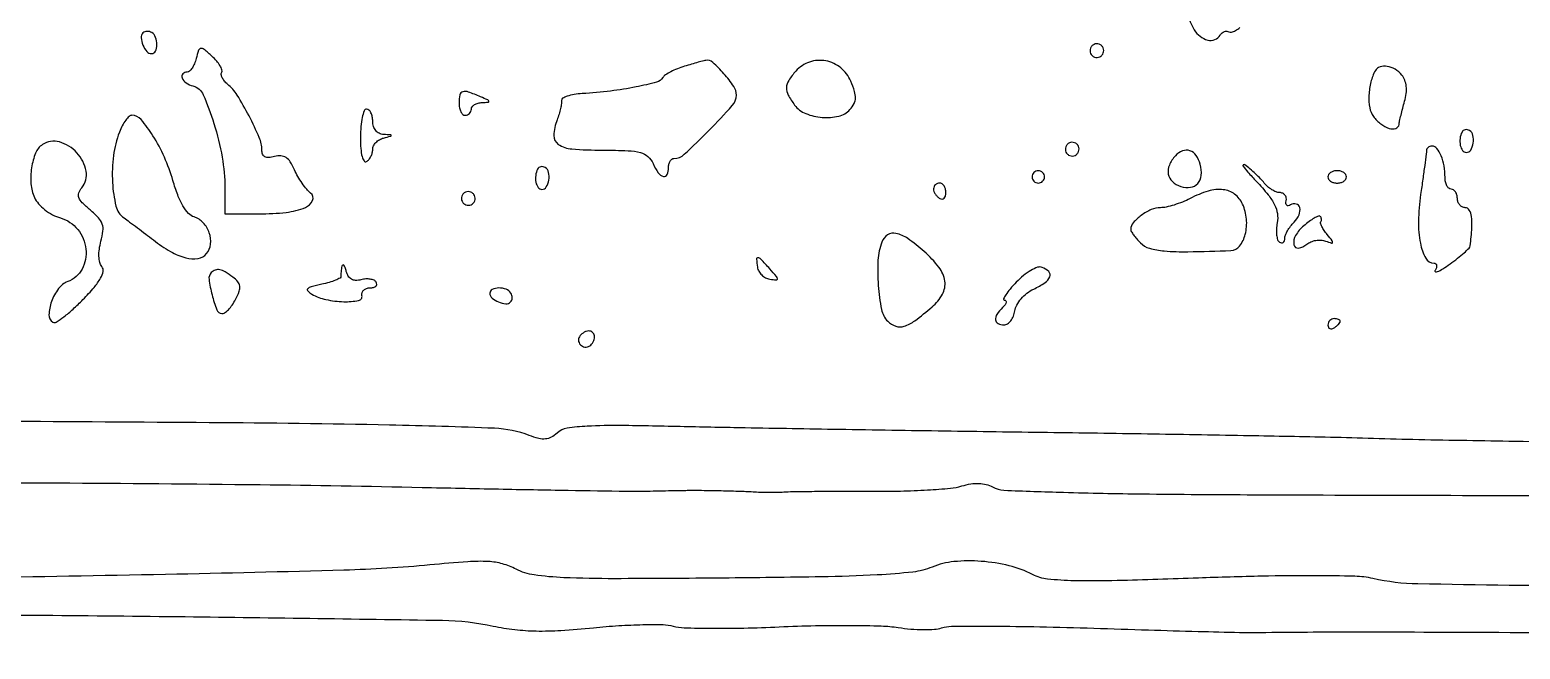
# Model space of a CAD drawing. Extents: x 0 to 5034, y 0 to 2560.
# Drawn here: x 666.3 to 908.2, y 2292.4 to 2392.9 of the extents above; entities that cross this region are included whole.
import ezdxf

# ---------------------------------------------------------------- set-up
doc = ezdxf.new("R2010")
doc.units = 0

msp = doc.modelspace()

# ---------------------------------------------------------------- linework, layer by layer
for points in [[(854.038763, 2396.556348, 0.108291), (855.304837, 2392.853381, 0.193542), (857.491394, 2391.214317, 0.330867), (859.510081, 2392.016312, -0.076912), (859.810124, 2392.367448, -0.089777), (860.187881, 2392.589343, -0.100767), (860.583032, 2392.649538, -0.126644), (860.935451, 2392.539893, 0.209457), (861.359113, 2392.479918, 0.058152), (861.994517, 2392.739981, 0.048132), (862.716313, 2393.234689, 0.034562)], [(924.859381, 2325.779629, -0.000597), (906.36875, 2326.073515, -0.000512), (890.785275, 2326.355775, -0.003961), (883.5, 2326.552933, 0.00359), (876.538999, 2326.746484, 0.000611), (863.275, 2327.00379, 0.000667), (847.69409, 2327.266213, 0.000594), (831.5, 2327.498117, -0.000417), (814.794067, 2327.731438, -0.000388), (797.675899, 2327.998074, -0.000386), (782.453912, 2328.258737, -0.00131), (772.524337, 2328.462465, 0.002714), (762.24356, 2328.644511, 0.015676), (756.809275, 2328.540848, 0.027243), (753.524066, 2328.194976, 0.145054), (751.914191, 2327.422344, -0.059413), (750.955762, 2326.742622, -0.103791), (750.027006, 2326.464105, -0.083674), (748.928058, 2326.554922, -0.028485), (747.395832, 2327.039605, 0.080823), (741.754529, 2328.195055, 0.005049), (724.689748, 2328.71796, 0.003534), (695.463323, 2329.111605, 0.000383), (628, 2329.491777, -0.00055)], [(638.655492, 2319.42724, -0.001417), (670.795276, 2319.338354, -0.001436), (703.726527, 2319.059372, -0.002797), (730, 2318.614297, 0.000639), (742.429712, 2318.350073, 0.000854), (753.715625, 2318.143879, 0.000594), (763.182293, 2317.998343, 0.008815), (766.5, 2318.009775, -0.000215), (768.524261, 2318.051571, -0.000242), (770.471875, 2318.090003, -0.000221), (772.12994, 2318.121185, -0.001303), (773, 2318.134894, -0.006253), (775.364347, 2318.13642, -0.002637), (778.540545, 2318.081994, -0.002625), (781.701083, 2317.994557, -0.006624), (784, 2317.888373, 0.009376), (785.138122, 2317.842081, 0.005515), (786.5, 2317.827278, 0.005515), (787.861877, 2317.84252, 0.009376), (789, 2317.889179, -0.012111), (790.557959, 2317.944514, -0.001322), (794.14375, 2317.975482, -0.001618), (798.413461, 2317.987243, -0.001306), (803, 2317.973054, 0.007496), (807.629017, 2318.016038, 0.008712), (812.027822, 2318.199576, 0.007892), (815.736579, 2318.477914, 0.050506), (817.584076, 2318.836328, -0.033154), (819.050704, 2319.173952, -0.048157), (820.375163, 2319.258485, -0.054612), (821.553571, 2319.090477, -0.066872), (822.584076, 2318.673759, 0.120188), (824.425873, 2318.14694, 0.002463), (834.096024, 2317.813743, 0.004672), (846.902338, 2317.555368, 0.001714), (865, 2317.42143, 0.00045), (894.985726, 2317.329291, 0.000408), (925.953471, 2317.287272, 0.000265)], [(921.239823, 2302.533979, -0.001658), (891.603154, 2302.93988, -0.051289), (884.301712, 2303.81658, 0.049046), (881.36222, 2304.182883, 0.005777), (874.762033, 2304.277987, 0.006229), (866.294286, 2304.19667, 0.00346), (855.972344, 2303.897446, -0.002121), (842.814708, 2303.480735, -0.012085), (835.817217, 2303.457998, -0.021188), (831.507125, 2303.731147, -0.093166), (829.077013, 2304.460175, 0.059157), (825.270674, 2305.888868, 0.041611), (820.749033, 2306.608013, 0.042336), (816.309106, 2306.563297, 0.075414), (812.771756, 2305.677994, -0.071804), (809.64718, 2304.872106, -0.014132), (803.857435, 2304.403304, -0.009079), (794.762122, 2304.09052, -0.001897), (778.812102, 2303.892338, -0.00148), (761.235422, 2303.792656, -0.011423), (753.01049, 2303.958265, -0.023759), (748.178882, 2304.396649, -0.086832), (745.26147, 2305.335112, 0.053833), (743.06251, 2306.205488, 0.055048), (740.74501, 2306.577926, 0.030391), (737.43334, 2306.540157, 0.005417), (731.26147, 2306.026699, -0.01635), (717.328347, 2305.173774, -0.002273), (688.393019, 2304.482214, -0.000702), (657.010137, 2303.918979, -0.081145)], [(644.249881, 2297.975334, -0.002486), (690.205828, 2297.646841, -0.000926), (733.324383, 2297.044313, -0.048678), (741.556625, 2296.109225, 0.023766), (745.028287, 2295.538779, 0.024658), (748.495893, 2295.309478, 0.020123), (752.526711, 2295.404283, 0.009025), (757.809234, 2295.837385, -0.009237), (761.914317, 2296.172196, -0.010826), (765.817194, 2296.333298, -0.009841), (769.109051, 2296.333038, -0.063268), (770.752609, 2296.091144, 0.060831), (772.528432, 2295.82097, 0.005745), (776.940019, 2295.74164, 0.007286), (782.22045, 2295.784309, 0.005673), (787.958095, 2295.979458, -0.006149), (793.849607, 2296.174236, -0.006636), (799.596125, 2296.217223, -0.0063), (804.523443, 2296.126598, -0.031458), (807.274066, 2295.867593, 0.018762), (809.294132, 2295.625526, 0.018221), (811.3465, 2295.532479, 0.018474), (813.154204, 2295.583245, 0.061933), (814.315971, 2295.805145, -0.076268), (815.911205, 2296.062905, -0.00244), (822.467817, 2296.083069, -0.004664), (830.220549, 2295.996752, -0.003215), (839, 2295.760598, 0.000675), (847.87324, 2295.476805, 0.000905), (855.91875, 2295.244935, 0.000622), (862.669111, 2295.071028, 0.009543), (865, 2295.058378, -0.003568), (880.397592, 2295.158794, -0.000974), (904.70368, 2295.09649, -0.000885), (934.860189, 2294.907063, -0.000561)]]:
    msp.add_lwpolyline(points, format="xyb")
for points in [[(684.708381, 2392.375048, 0.218914), (684.41633, 2391.585694, 0.079214), (684.701133, 2390.394883, 0.079209), (685.34213, 2389.351599, 0.218838), (686.106989, 2389, 0.288442), (686.733635, 2389.394307, 0.10994), (686.977688, 2390.443632, 0.091719), (686.766543, 2391.649023, 0.166742), (686.13948, 2392.413797, 0.073142), (685.767811, 2392.574254, 0.072274), (685.36413, 2392.621794, 0.077846), (684.991182, 2392.552986, 0.112362)], [(693.340439, 2388.193838, -0.035434), (693.055947, 2387.354009, -0.047238), (692.675773, 2386.64444, -0.055811), (692.262752, 2386.151864, -0.192713), (691.883369, 2386, 0.202043), (691.171232, 2385.699989, 0.301728), (691.049624, 2385.058255, 0.145425), (691.700431, 2384.265904, 0.084843), (692.829442, 2383.754853, -0.23), (694.486442, 2382.336613, -0.027078), (696.230055, 2377.656154, -0.031769), (697.558808, 2372.201441, -0.043885), (698, 2367.184396), (698, 2363), (703.565741, 2363, 0.027781), (707.948962, 2363.243731, 0.068508), (711.06562, 2364.032574, 0.194851), (712.227182, 2365.157961, 0.344652), (711.918025, 2366.381635, -0.054379), (711.281726, 2366.996383, -0.022142), (710.552536, 2367.956191, -0.021595), (709.852902, 2369.066599, -0.02574), (709.295075, 2370.171357, 0.03775), (708.620956, 2371.430401, 0.105678), (707.922516, 2372.139792, 0.13314), (707.099306, 2372.410658, 0.077387), (706.057271, 2372.304726, -0.044778), (705.116515, 2372.146838, -0.137832), (704.489508, 2372.272081, -0.184403), (704.127324, 2372.672747, -0.092837), (704, 2373.352575, 0.101995), (703.583215, 2375.374485, 0.018133), (701.919047, 2378.883536, 0.019269), (699.985503, 2382.279155, 0.080651), (698.445547, 2384.045192, -0.045005), (697.935118, 2384.552846, -0.059647), (697.576895, 2385.100778, -0.073573), (697.413845, 2385.604602, -0.181887), (697.487429, 2385.97966, 0.226707), (697.532008, 2386.391992, 0.051004), (697.22294, 2387.048323, 0.043221), (696.672853, 2387.805311, 0.030118), (695.933489, 2388.560192, 0.010874), (694.616307, 2389.701116, 0.211163), (694.109368, 2389.844618, 0.282289), (693.748187, 2389.546149, 0.018538)], [(838.552786, 2390.08541, 0.099038), (838.401684, 2389.679226, 0.097945), (838.417584, 2389.244476, 0.097945), (838.597789, 2388.848514, 0.099038), (838.91459, 2388.552786, 0.099038), (839.320774, 2388.401684, 0.097945), (839.755524, 2388.417584, 0.097945), (840.151486, 2388.597789, 0.099038), (840.447214, 2388.91459, 0.099038), (840.598316, 2389.320774, 0.097945), (840.582416, 2389.755524, 0.097945), (840.402211, 2390.151486, 0.099038), (840.08541, 2390.447214, 0.099038), (839.679226, 2390.598316, 0.097945), (839.244476, 2390.582416, 0.097945), (838.848514, 2390.402211, 0.099038)], [(772.585233, 2386.956465, 0.022836), (771.425149, 2386.551003, 0.025458), (770.349352, 2386.053957, 0.025958), (769.485548, 2385.541297, 0.107839), (769.066802, 2385.108089, -0.192734), (768.058765, 2384.36315, -0.014913), (764.719909, 2383.596153, -0.018942), (760.59657, 2382.938772, -0.014035), (756, 2382.513989, 0.024301), (754.667895, 2382.363255, 0.039876), (753.566371, 2382.092551, 0.04879), (752.806547, 2381.754882, 0.30923), (752.630199, 2381.394697, -0.075283), (752.62739, 2380.908225, -0.017555), (752.471834, 2380.104431, -0.017716), (752.224875, 2379.182391, -0.01655), (751.908252, 2378.258684, 0.078615), (751.379231, 2375.732274, 0.263903), (752.111957, 2374.277341, 0.129859), (754.301104, 2373.527635, 0.016812), (759.28603, 2373.337852, -0.008098), (763.442678, 2373.252097, -0.055945), (765.456879, 2372.950571, -0.1195), (766.642787, 2372.305413, -0.101542), (767.487128, 2371.152937, 0.043318), (768.336129, 2369.657962, 0.180295), (769.170942, 2369.073286, 0.3724), (769.771473, 2369.369894, 0.100096), (770, 2370.5, -0.055464), (770.063846, 2371.073793, -0.075024), (770.252967, 2371.559375, -0.094432), (770.532608, 2371.885066, -0.169861), (770.861163, 2372, 0.188871), (772.552046, 2372.662345, 0.011418), (776.538417, 2376.524112, 0.01153), (780.340852, 2380.561957, 0.185154), (781, 2382.280932, 0.149519), (780.569289, 2383.689058, 0.03154), (778.981157, 2385.749195, 0.029032), (777.179095, 2387.578702, 0.225411), (776.061439, 2387.914047, 0.026893), (775.704618, 2387.839601, 0.002335), (774.80871, 2387.597302, 0.003067), (773.742515, 2387.296553, 0.002377)], [(790.658437, 2386.175071, 0.039711), (789.495282, 2384.664497, 0.136108), (789.125255, 2383.494254, 0.133903), (789.408082, 2382.28919, 0.037929), (790.461317, 2380.655266, 0.134642), (792.252491, 2379.280201, 0.077078), (794.922411, 2378.646034, 0.078426), (797.607156, 2378.853658, 0.15229), (799.438526, 2379.941427, 0.061014), (800.099276, 2380.885422, 0.115959), (800.33452, 2381.777157, 0.084735), (800.178913, 2382.865418, 0.022122), (799.562543, 2384.526452, 0.12148), (797.938898, 2386.701098, 0.126825), (795.515109, 2387.828526, 0.12875), (792.877133, 2387.635577, 0.127212)], [(884.697275, 2386.25, 0.066723), (883.964095, 2384.403692, 0.050374), (883.650388, 2382.241727, 0.052526), (883.775187, 2380.215747, 0.11887), (884.374, 2378.8116, 0.067428), (885.565216, 2377.593867, 0.089355), (886.935284, 2376.87446, 0.152045), (888.006662, 2376.870708, 0.294662), (888.536078, 2377.5, -0.022814), (888.632404, 2378.05472, -0.00475), (888.854928, 2379.017877, -0.004977), (889.135226, 2380.131841, -0.004682), (889.4432, 2381.262986, 0.039252), (889.698155, 2382.542223, 0.056228), (889.704999, 2383.69762, 0.064459), (889.465623, 2384.696739, 0.082393), (888.989223, 2385.512986, 0.082547), (887.898253, 2386.457083, 0.094926), (886.610769, 2386.940735, 0.118832), (885.454202, 2386.863718, 0.19141)], [(736, 2381, 0.048028), (736.073693, 2380.234582, 0.068025), (736.29375, 2379.5875, 0.088204), (736.618118, 2379.151477, 0.191087), (737, 2379, 0.099038), (737.381638, 2379.076342, 0.097945), (737.70625, 2379.29375, 0.097945), (737.923658, 2379.618362, 0.099038), (738, 2380, -0.16722), (738.13318, 2380.387084, -0.090029), (738.514063, 2380.726896, -0.072474), (739.080593, 2380.969234, -0.054897), (739.75, 2381.070285, 0.011173), (740.721577, 2381.131074, 0.467319), (740.827495, 2381.282091, 0.223503), (740.652006, 2381.489401, 0.005675), (739.5, 2382, 0.016553), (737.515166, 2382.776139, 0.155728), (736.61139, 2382.803872, 0.276689), (736.138724, 2382.299162, 0.053239)], [(720, 2375.440983, 0.016966), (720.062852, 2373.589239, 0.045191), (720.270946, 2372.284665, 0.091154), (720.592706, 2371.583647, 0.397171), (721, 2371.5, 0.084495), (721.38276, 2371.837175, 0.05343), (721.70625, 2372.338236, 0.051892), (721.92586, 2372.916703, 0.064876), (722, 2373.485693, -0.116292), (722.131322, 2374.042681, -0.075478), (722.514063, 2374.58594, -0.069194), (723.081075, 2375.033501, -0.068713), (723.75, 2375.310674, 0.001923), (724.926177, 2375.622879, 0.339035), (725, 2375.719237, 0.392517), (724.923939, 2375.801199, 0.002113), (723.75, 2375.883999, -0.099242), (723.044737, 2376.074658, -0.104863), (722.48325, 2376.520253, -0.097744), (722.123813, 2377.184281, -0.07546), (722, 2378, 0.048028), (721.926307, 2378.765418, 0.068025), (721.70625, 2379.4125, 0.088204), (721.381882, 2379.848523, 0.191087), (721, 2380, 0.312055), (720.61133, 2379.731257, 0.036254), (720.29375, 2378.660789, 0.033326), (720.072272, 2377.188379, 0.020671)], [(680.880888, 2376.25, 0.061824), (679.924886, 2372.465812, 0.044549), (679.772659, 2368.10855, 0.044854), (680.330389, 2364.25587, 0.183673), (681.634615, 2362.335963, -0.005817), (682.550473, 2361.678767, -0.002255), (683.803942, 2360.748291, -0.002232), (685.153095, 2359.727879, -0.002762), (686.400081, 2358.765007, 0.034961), (689.184578, 2356.88785, 0.068178), (691.660062, 2355.878606, 0.099008), (693.653393, 2355.771653, 0.185666), (695.041152, 2356.549585, 0.148901), (695.681309, 2358.076045, 0.108216), (695.470289, 2359.916998, 0.104506), (694.494534, 2361.552301, 0.130034), (693.005437, 2362.498274, -0.132844), (692.093714, 2363.084557, -0.052043), (691.20383, 2364.302015, -0.040158), (690.355626, 2366.071816, -0.020938), (689.574466, 2368.391842, 0.033413), (688.185699, 2372.199805, 0.036243), (686.332938, 2375.68204, 0.036351), (684.400916, 2378.309211, 0.219432), (682.902669, 2379, 0.195092), (682.465776, 2378.822786, 0.041562), (681.916, 2378.192187, 0.03767), (681.360167, 2377.302962, 0.028109)], [(898.754232, 2376.266312, 0.084697), (898.436116, 2375.221291, 0.082939), (898.479003, 2374.121909, 0.104464), (898.84371, 2373.288862, 0.234312), (899.437328, 2372.972506, 0.26629), (900.162879, 2373.360605, 0.1021), (900.575922, 2374.472687, 0.093314), (900.533019, 2375.735512, 0.201974), (899.980032, 2376.512341, 0.086456), (899.629461, 2376.652808, 0.102024), (899.272696, 2376.654687, 0.11056), (898.965717, 2376.518222, 0.11748)], [(668.403972, 2374.24619, 0.147936), (667.288193, 2372.864488, 0.058855), (666.636249, 2370.490423, 0.056833), (666.539316, 2367.863688, 0.087943), (667.104154, 2365.670753, 0.072469), (667.762331, 2364.648883, 0.046242), (668.787156, 2363.671937, 0.044707), (670.024179, 2362.861987, 0.052814), (671.319942, 2362.337174, -0.154097), (674.124599, 2360.479188, -0.142667), (675.460341, 2357.288771, -0.153201), (674.833861, 2354.048052, -0.180027), (672.494122, 2351.997765, 0.143028), (670.99552, 2350.864542, 0.0724), (669.862374, 2348.763801, 0.080032), (669.453097, 2346.640278, 0.268137), (670.099003, 2345.438813, 0.286134), (670.62294, 2345.440804, 0.020532), (671.874599, 2346.301221, 0.023889), (673.365784, 2347.534614, 0.01539), (674.976952, 2349.095687, 0.015323), (676.781664, 2351.0731, 0.046991), (677.827428, 2352.552878, 0.08067), (678.244644, 2353.660273, 0.226782), (678.047624, 2354.442617, -0.114054), (677.708986, 2355.116603, -0.050459), (677.571501, 2356.10915, -0.043791), (677.631623, 2357.293577, -0.033828), (677.896012, 2358.55961, 0.038881), (678.22268, 2360.206759, 0.113326), (678.098907, 2361.352326, 0.105759), (677.480143, 2362.375163, 0.031425), (676.139865, 2363.631752, -0.021663), (674.826807, 2364.815545, -0.109419), (674.292628, 2365.638334, -0.180807), (674.292543, 2366.389236, -0.083969), (674.788551, 2367.24522, 0.224795), (675.476275, 2369.933128, 0.137769), (673.979439, 2372.912482, 0.137572), (671.148399, 2374.679476, 0.224222)], [(834.552786, 2374.08541, 0.099038), (834.401684, 2373.679226, 0.097945), (834.417584, 2373.244476, 0.097945), (834.597789, 2372.848514, 0.099038), (834.91459, 2372.552786, 0.099038), (835.320774, 2372.401684, 0.097945), (835.755524, 2372.417584, 0.097945), (836.151486, 2372.597789, 0.099038), (836.447214, 2372.91459, 0.099038), (836.598316, 2373.320774, 0.097945), (836.582416, 2373.755524, 0.097945), (836.402211, 2374.151486, 0.099038), (836.08541, 2374.447214, 0.099038), (835.679226, 2374.598316, 0.097945), (835.244476, 2374.582416, 0.097945), (834.848514, 2374.402211, 0.099038)], [(852.244736, 2372.416907, 0.084783), (851.261563, 2370.923437, 0.148265), (851.087731, 2369.465259, 0.164253), (851.749195, 2368.258281, 0.109569), (853.124846, 2367.460375, 0.108645), (854.715523, 2367.315398, 0.18279), (855.885345, 2367.935073, 0.162528), (856.439292, 2369.245897, 0.083536), (856.27889, 2371.041523, 0.086659), (855.619897, 2372.483503, 0.161551), (854.607375, 2373.251488, 0.179452), (853.41704, 2373.219879, 0.10988)], [(892.979893, 2373.25, -0.02512), (892.939606, 2372.728042, -0.001026), (892.696369, 2370.857551, -0.001789), (892.395649, 2368.642607, -0.001267), (892.042938, 2366.158684, 0.030618), (891.684706, 2361.819527, 0.053499), (891.993296, 2358.229319, 0.07638), (892.864429, 2355.806065, 0.274937), (894.219532, 2355, -0.174676), (894.497767, 2354.899739, -0.188962), (894.636847, 2354.648479, -0.117644), (894.597228, 2354.262094, -0.054349), (894.378453, 2353.803333, 0.485267), (894.450037, 2353.607235, 0.184468), (894.790415, 2353.62346, 0.038793), (895.642335, 2354.077879, 0.012805), (896.819436, 2354.871427, 0.012102), (898.043698, 2355.788626, 0.016876), (899.089574, 2356.671225, 0.013305), (899.899898, 2357.443391, 0.167623), (900.081242, 2357.818094, 0.012995), (900.352599, 2360.740445, 0.048792), (900.295754, 2362.579222, 0.100222), (899.940596, 2363.622261, 0.266779), (899.283022, 2364, -0.116163), (898.793628, 2364.115255, -0.100493), (898.376888, 2364.440625, -0.093166), (898.097152, 2364.927166, -0.084198), (898, 2365.5, 0.064853), (897.925306, 2366.073457, 0.082425), (897.70625, 2366.559375, 0.098894), (897.381354, 2366.884432, 0.148195), (897, 2367, -0.184582), (896.618248, 2367.1459, -0.090276), (896.29375, 2367.563475, -0.070137), (896.073821, 2368.184194, -0.050159), (896, 2368.918213, 0.043671), (895.837289, 2370.777572, 0.054672), (895.352724, 2372.438854, 0.066781), (894.665418, 2373.62162, 0.231778), (893.893011, 2374, 0.08219), (893.550415, 2373.943301, 0.090145), (893.256416, 2373.779687, 0.097713), (893.056061, 2373.536119, 0.11722)], [(748.754232, 2370.266312, 0.084697), (748.436116, 2369.221291, 0.082939), (748.479003, 2368.121909, 0.104464), (748.84371, 2367.288862, 0.234312), (749.437328, 2366.972506, 0.26629), (750.162879, 2367.360605, 0.1021), (750.575922, 2368.472687, 0.093314), (750.533019, 2369.735512, 0.201974), (749.980032, 2370.512341, 0.086456), (749.629461, 2370.652808, 0.102024), (749.272696, 2370.654687, 0.11056), (748.965717, 2370.518222, 0.11748)], [(865.380718, 2368.276595, -0.017358), (867.292654, 2366.09553, -0.05478), (868.349423, 2364.466885, -0.080995), (868.799037, 2363.036185, -0.083124), (868.764827, 2361.550103, 0.033594), (868.638372, 2360.516349, 0.042998), (868.668453, 2359.55818, 0.048972), (868.834325, 2358.799311, 0.177882), (869.134109, 2358.417116, 0.109038), (869.463883, 2358.301813, 0.182337), (869.745645, 2358.371235, 0.161143), (869.93489, 2358.620706, 0.082545), (870, 2359.012412, -0.095422), (870.10374, 2359.551048, -0.034725), (870.443325, 2360.254114, -0.032903), (870.931651, 2360.991126, -0.033625), (871.509191, 2361.652048, 0.095073), (872.309629, 2362.8326, 0.15603), (872.425158, 2364.023823, 0.292298), (871.852247, 2364.601063, 0.195948), (870.906125, 2364.441982, -0.101867), (870.563462, 2364.31669, -0.238964), (870.311893, 2364.400511, -0.18527), (870.188307, 2364.682037, -0.064818), (870.225223, 2365.130216, 0.103884), (870.227491, 2365.621421, 0.118211), (870.028417, 2366.046774, 0.116862), (869.655838, 2366.338967, 0.099892), (869.169389, 2366.454545, -0.086888), (868.575189, 2366.579635, -0.04324), (867.886136, 2366.927273, -0.041185), (867.21515, 2367.422697, -0.04761), (866.669389, 2368, 0.026795), (866.079566, 2368.678287, 0.012866), (865.256008, 2369.486083, 0.012717), (864.351283, 2370.28694, 0.017746), (863.5, 2370.952624, 0.310573), (863.264758, 2370.958721, 0.424874), (863.227461, 2370.765748, 0.028322), (864.004968, 2369.782814, 0.007147)], [(813, 2367.059017, 0.089642), (813.073302, 2366.653442, 0.053229), (813.29375, 2366.2129, 0.051032), (813.617485, 2365.806203, 0.06081), (814, 2365.5, 0.139169), (814.379648, 2365.392057, 0.191142), (814.70625, 2365.521475, 0.138808), (814.926733, 2365.889346, 0.066118), (815, 2366.440983, 0.062283), (814.925455, 2367.037096, 0.080552), (814.70625, 2367.542039, 0.097988), (814.381379, 2367.879982, 0.153634), (814, 2368, 0.092995), (813.618268, 2367.928382, 0.096318), (813.29375, 2367.723586, 0.099231), (813.076556, 2367.418051, 0.105429)], [(829, 2369, 0.099038), (829.076342, 2368.618362, 0.097945), (829.29375, 2368.29375, 0.097945), (829.618362, 2368.076342, 0.099038), (830, 2368, 0.099038), (830.381638, 2368.076342, 0.097945), (830.70625, 2368.29375, 0.097945), (830.923658, 2368.618362, 0.099038), (831, 2369, 0.099038), (830.923658, 2369.381638, 0.097945), (830.70625, 2369.70625, 0.097945), (830.381638, 2369.923658, 0.099038), (830, 2370, 0.099038), (829.618362, 2369.923658, 0.097945), (829.29375, 2369.70625, 0.097945), (829.076342, 2369.381638, 0.099038)], [(877, 2369, 0.148195), (877.115568, 2368.618646, 0.098894), (877.440625, 2368.29375, 0.082425), (877.926543, 2368.074694, 0.064853), (878.5, 2368, 0.064853), (879.073457, 2368.074694, 0.082425), (879.559375, 2368.29375, 0.098894), (879.884432, 2368.618646, 0.148195), (880, 2369, 0.148195), (879.884432, 2369.381354, 0.098894), (879.559375, 2369.70625, 0.082425), (879.073457, 2369.925306, 0.064853), (878.5, 2370, 0.064853), (877.926543, 2369.925306, 0.082425), (877.440625, 2369.70625, 0.098894), (877.115568, 2369.381354, 0.148195)], [(736.552786, 2366.08541, 0.099038), (736.401684, 2365.679226, 0.097945), (736.417584, 2365.244476, 0.097945), (736.597789, 2364.848514, 0.099038), (736.91459, 2364.552786, 0.099038), (737.320774, 2364.401684, 0.097945), (737.755524, 2364.417584, 0.097945), (738.151486, 2364.597789, 0.099038), (738.447214, 2364.91459, 0.099038), (738.598316, 2365.320774, 0.097945), (738.582416, 2365.755524, 0.097945), (738.402211, 2366.151486, 0.099038), (738.08541, 2366.447214, 0.099038), (737.679226, 2366.598316, 0.097945), (737.244476, 2366.582416, 0.097945), (736.848514, 2366.402211, 0.099038)], [(854.635693, 2365.493839, -0.024344), (853.395481, 2364.921974, -0.020732), (852.037872, 2364.438815, -0.021244), (850.764166, 2364.102746, -0.053925), (849.814265, 2364, 0.103025), (848.337172, 2363.692381, 0.054547), (846.706389, 2362.759445, 0.055448), (845.40362, 2361.571321, 0.182127), (845, 2360.5, 0.132126), (845.091922, 2360.158213, 0.022685), (845.458234, 2359.587749, 0.023339), (845.962696, 2358.941573, 0.018971), (846.559944, 2358.297199, 0.127225), (848.048702, 2357.420289, 0.048787), (850.429743, 2356.98278, 0.025766), (854.274367, 2356.857005, 0.004952), (861.24661, 2357.057312, 0.221032), (862.659332, 2357.781505, 0.103927), (863.581422, 2359.666632, 0.083933), (863.782495, 2362.16408, 0.085304), (863.148355, 2364.573742, 0.123736), (861.860052, 2366.187408, 0.136631), (860.007915, 2366.925562, 0.10097), (857.583693, 2366.698014, 0.046503)], [(873.068506, 2361.059415, 0.079317), (871.753587, 2359.492077, 0.178776), (871.471132, 2357.990456, 0.409602), (872.2166, 2357.452164, 0.135981), (873.576293, 2358.063317, -0.075012), (874.233824, 2358.46013, -0.055732), (875.049713, 2358.696411, -0.056029), (875.892313, 2358.745844, -0.078427), (876.628709, 2358.588983, 0.012171), (877.574284, 2358.252297, 0.435073), (877.757371, 2358.353036, 0.232585), (877.697536, 2358.633752, 0.006418), (876.891444, 2359.630803, -0.022883), (876.382629, 2360.304347, -0.033929), (876.006653, 2360.941098, -0.036235), (875.787526, 2361.469509, -0.250157), (875.833333, 2361.737028, 0.104559), (875.928452, 2361.933199, 0.087196), (875.944491, 2362.164719, 0.083933), (875.880021, 2362.395632, 0.086631), (875.743657, 2362.589677, 0.305154), (875.453738, 2362.646348, 0.03008), (874.78334, 2362.314654, 0.029897), (873.962265, 2361.777445, 0.018827)], [(804.606989, 2358.418213, 0.078767), (803.985461, 2355.490682, 0.031705), (804.032206, 2351.390479, 0.02914), (804.555295, 2347.482292, 0.149622), (805.569446, 2345.573411, 0.114837), (806.868001, 2344.765194, 0.161524), (808.222174, 2344.754671, 0.083137), (809.965267, 2345.658608, 0.015993), (812.75, 2347.89343, 0.088772), (814.44093, 2349.961285, 0.163978), (814.832373, 2352.072712, 0.130271), (813.871859, 2354.339267, 0.047622), (811.465204, 2356.896408, 0.02582), (808.812017, 2358.993682, 0.100062), (806.905445, 2359.840117, 0.202324), (805.55409, 2359.592954, 0.157337)], [(784.421612, 2354.333129, 0.09263), (784.646753, 2353.67682, 0.072374), (785.109412, 2353.080312, 0.071263), (785.731133, 2352.632391, 0.084275), (786.419513, 2352.408934, 0.016801), (787.480636, 2352.289449, 0.435285), (787.671436, 2352.464567, 0.18237), (787.53755, 2352.827239, 0.005286), (786.431397, 2354.075805, 0.00571), (784.982671, 2355.640342, 0.172957), (784.512934, 2355.878874, 0.473108), (784.278537, 2355.657664, 0.019066)], [(695.79982, 2353.466487, 0.233498), (695.429605, 2352.37362, 0.029512), (695.916994, 2349.855107, 0.028614), (696.688018, 2347.426222, 0.287063), (697.5, 2346.812643, 0.177383), (697.968019, 2346.938698, 0.046531), (698.568286, 2347.451735, 0.041296), (699.187209, 2348.204626, 0.032267), (699.732462, 2349.112198, 0.028135), (700.325716, 2350.439848, 0.121758), (700.429704, 2351.290446, 0.151545), (700.116581, 2351.988848, 0.051799), (699.291332, 2352.75, 0.024631), (698.060007, 2353.578478, 0.085359), (697.168841, 2353.926903, 0.136385), (696.451726, 2353.877561, 0.111864)], [(716.99758, 2354.5, 0.018582), (716.913643, 2354.070748, 0.015317), (716.855331, 2353.607861, 0.015591), (716.828081, 2353.179322, 0.03929), (716.842516, 2352.867188, -0.306433), (716.698701, 2352.584027, -0.028516), (715.955351, 2352.225735, -0.02896), (714.935855, 2351.871716, -0.018234), (713.710938, 2351.572149, 0.010972), (712.007688, 2351.181721, 0.137326), (711.439339, 2350.85614, 0.420049), (711.44596, 2350.482248, 0.059026), (712.133788, 2349.970307, 0.077576), (714.405284, 2349.096905, 0.046307), (717.285917, 2348.750477, 0.051138), (719.692275, 2348.931412, 0.420131), (720.25, 2349.75, -0.127531), (720.27683, 2350.226067, -0.125265), (720.531399, 2350.632812, -0.109766), (720.982488, 2350.905473, -0.081436), (721.559017, 2351, 0.05878), (722.115829, 2351.065685, 0.126121), (722.495569, 2351.266173, 0.191145), (722.641142, 2351.562686, 0.159385), (722.558021, 2351.90612, 0.149108), (722.204552, 2352.216879, 0.065497), (721.602092, 2352.399514, 0.056513), (720.861516, 2352.437042, 0.048413), (720.090197, 2352.313336, -0.068479), (719.222689, 2352.209584, -0.124582), (718.538071, 2352.395817, -0.127862), (718.036029, 2352.880521, -0.0742), (717.707194, 2353.657216, 0.022368), (717.508483, 2354.306262, 0.089739), (717.302729, 2354.664932, 0.377636), (717.131856, 2354.69055, 0.194183)], [(826.427721, 2351.924557, 0.014895), (825.414024, 2350.801348, 0.031188), (824.70946, 2349.859089, 0.050629), (824.371668, 2349.20791, 0.529589), (824.512909, 2349, -0.231226), (824.736773, 2348.890625, -0.233337), (824.786917, 2348.6475, -0.0976), (824.600697, 2348.261662, -0.035303), (824.2, 2347.8, 0.049252), (823.287054, 2346.687005, 0.169256), (823.056343, 2345.795438, 0.268981), (823.459323, 2345.215956, 0.109847), (824.430449, 2345, 0.145046), (825.000988, 2345.169066, 0.083081), (825.534572, 2345.658186, 0.070826), (825.951663, 2346.383872, 0.059714), (826.180449, 2347.240633, -0.090158), (826.502627, 2348.208005, -0.052796), (827.200972, 2349.213994, -0.04972), (828.156592, 2350.120683, -0.053563), (829.25, 2350.795199, 0.034149), (831.100327, 2351.839925, 0.155964), (831.866357, 2352.788964, 0.297694), (831.689801, 2353.621306, 0.104551), (830.614813, 2354.317569, 0.177978), (829.894121, 2354.32776, 0.045303), (828.813465, 2353.833884, 0.040424), (827.60205, 2353.005076, 0.031508)], [(741, 2350.106989, 0.218838), (741.351599, 2349.34213, 0.079209), (742.394883, 2348.701133, 0.079214), (743.585694, 2348.41633, 0.218914), (744.375048, 2348.708381, 0.112362), (744.552986, 2348.991182, 0.077846), (744.621794, 2349.36413, 0.072274), (744.574254, 2349.767811, 0.073142), (744.413797, 2350.13948, 0.166742), (743.649023, 2350.766543, 0.091719), (742.443632, 2350.977688, 0.10994), (741.394307, 2350.733635, 0.288442)], [(877, 2344.940983, 0.108972), (877.078288, 2344.586039, 0.182303), (877.29375, 2344.3746, 0.161196), (877.6179, 2344.343488, 0.082592), (878, 2344.5, 0.029505), (878.382774, 2344.768994, 0.035638), (878.70625, 2345.066025, 0.038439), (878.934461, 2345.34829, 0.151918), (879, 2345.559017, 0.210953), (878.92554, 2345.727648, 0.081139), (878.70625, 2345.870461, 0.061769), (878.382849, 2345.967655, 0.042167), (878, 2346, 0.105053), (877.618444, 2345.918938, 0.099167), (877.29375, 2345.688914, 0.09642), (877.076123, 2345.345238, 0.093332)], [(755.542705, 2343.069098, 0.195483), (755.412739, 2342.300347, 0.177971), (755.849183, 2341.620737, 0.173509), (756.632003, 2341.375083, 0.18866), (757.36052, 2341.693853, 0.094258), (757.860497, 2342.428701, 0.135693), (757.969472, 2343.203471, 0.182678), (757.664889, 2343.772622, 0.181466), (757.059017, 2344, 0.08447), (756.65652, 2343.931514, 0.05343), (756.225445, 2343.726548, 0.051896), (755.832549, 2343.425195, 0.064898)]]:
    msp.add_lwpolyline(points, format="xyb", close=True)

doc.saveas('drawing.dxf')
